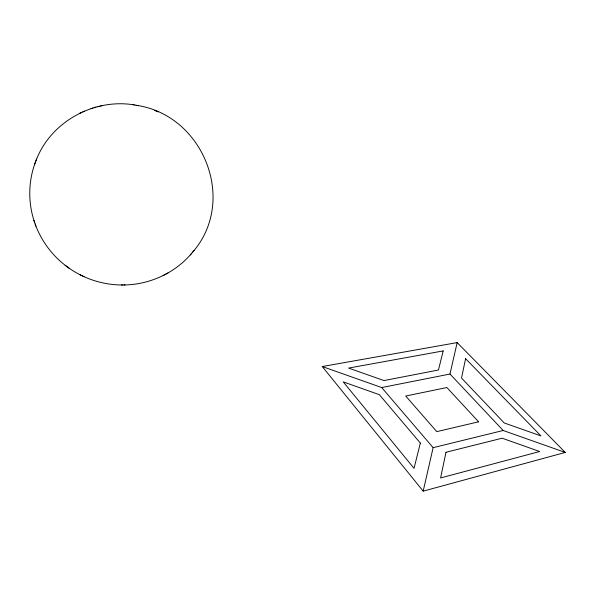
<?xml version="1.0" encoding="UTF-8"?>
<svg xmlns="http://www.w3.org/2000/svg" width="595" height="595" viewBox="0 0 595 595"><rect width="100%" height="100%" fill="white"/><g stroke="black" fill="none" stroke-linecap="round" stroke-linejoin="round"><path stroke-width="0.89" d="M423.179 491.143L433.13 447.663L381.7 387.546L322.252 366.535L423.179 491.143L565.25 452.438L457.168 342.594L322.252 366.535M565.25 452.438L503.184 430.497L449.976 374.039L457.168 342.594M35.209 162.755C28.121 181.847 27.98 203.393 34.681 222.612M35.879 161.014C50.203 121.893 94.218 97.803 134.916 105.025M34.465 164.748L36.607 159.058M192.587 252.221C237.331 201.117 203.877 116.523 138.345 105.635M123.849 284.968C149.62 284.737 175.138 273.001 191.739 253.232M190.281 254.965L194.074 250.45M163.134 275.545L165.217 274.436M165.804 274.124L167.976 272.971M79.499 113.385L81.284 112.567M82.712 111.905L84.393 111.139M91.057 108.61L92.917 108.045M94.144 107.673L95.877 107.145M433.13 447.663L503.184 430.497M97.692 106.669L99.588 106.237M100.6 106.007L102.347 105.612M381.7 387.546L449.976 374.039M67.384 266.932C83.181 278.594 102.779 285.05 122.414 284.968M121.432 284.983L125.017 284.953M132.789 104.713L133.198 104.772M134.701 104.995L136.634 105.315M136.612 105.315L138.516 105.672M154.67 110.432L158.158 111.89M80.042 274.771L81.872 275.649M82.393 275.894L84.066 276.705M33.9 220.381C39.724 238.855 51.534 255.389 67.198 266.791M65.13 265.273L69.347 268.375M35.165 223.965L35.931 226.16M445.975 452.267L440.59 477.949L539.68 451.516L502.143 438.21L445.975 452.267M465.595 358.681L461.527 378.07L504.196 422.948L540.937 435.904L465.595 358.681M420.323 443.074L414.053 468.347L343.218 381.871L379.365 394.686L420.323 443.074M443.193 350.916L438.455 370.016L383.991 380.562L348.588 368.082L443.193 350.916M478.603 421.81L436.797 431.628L405.723 396.039L446.89 387.531L478.603 421.81"/></g></svg>
